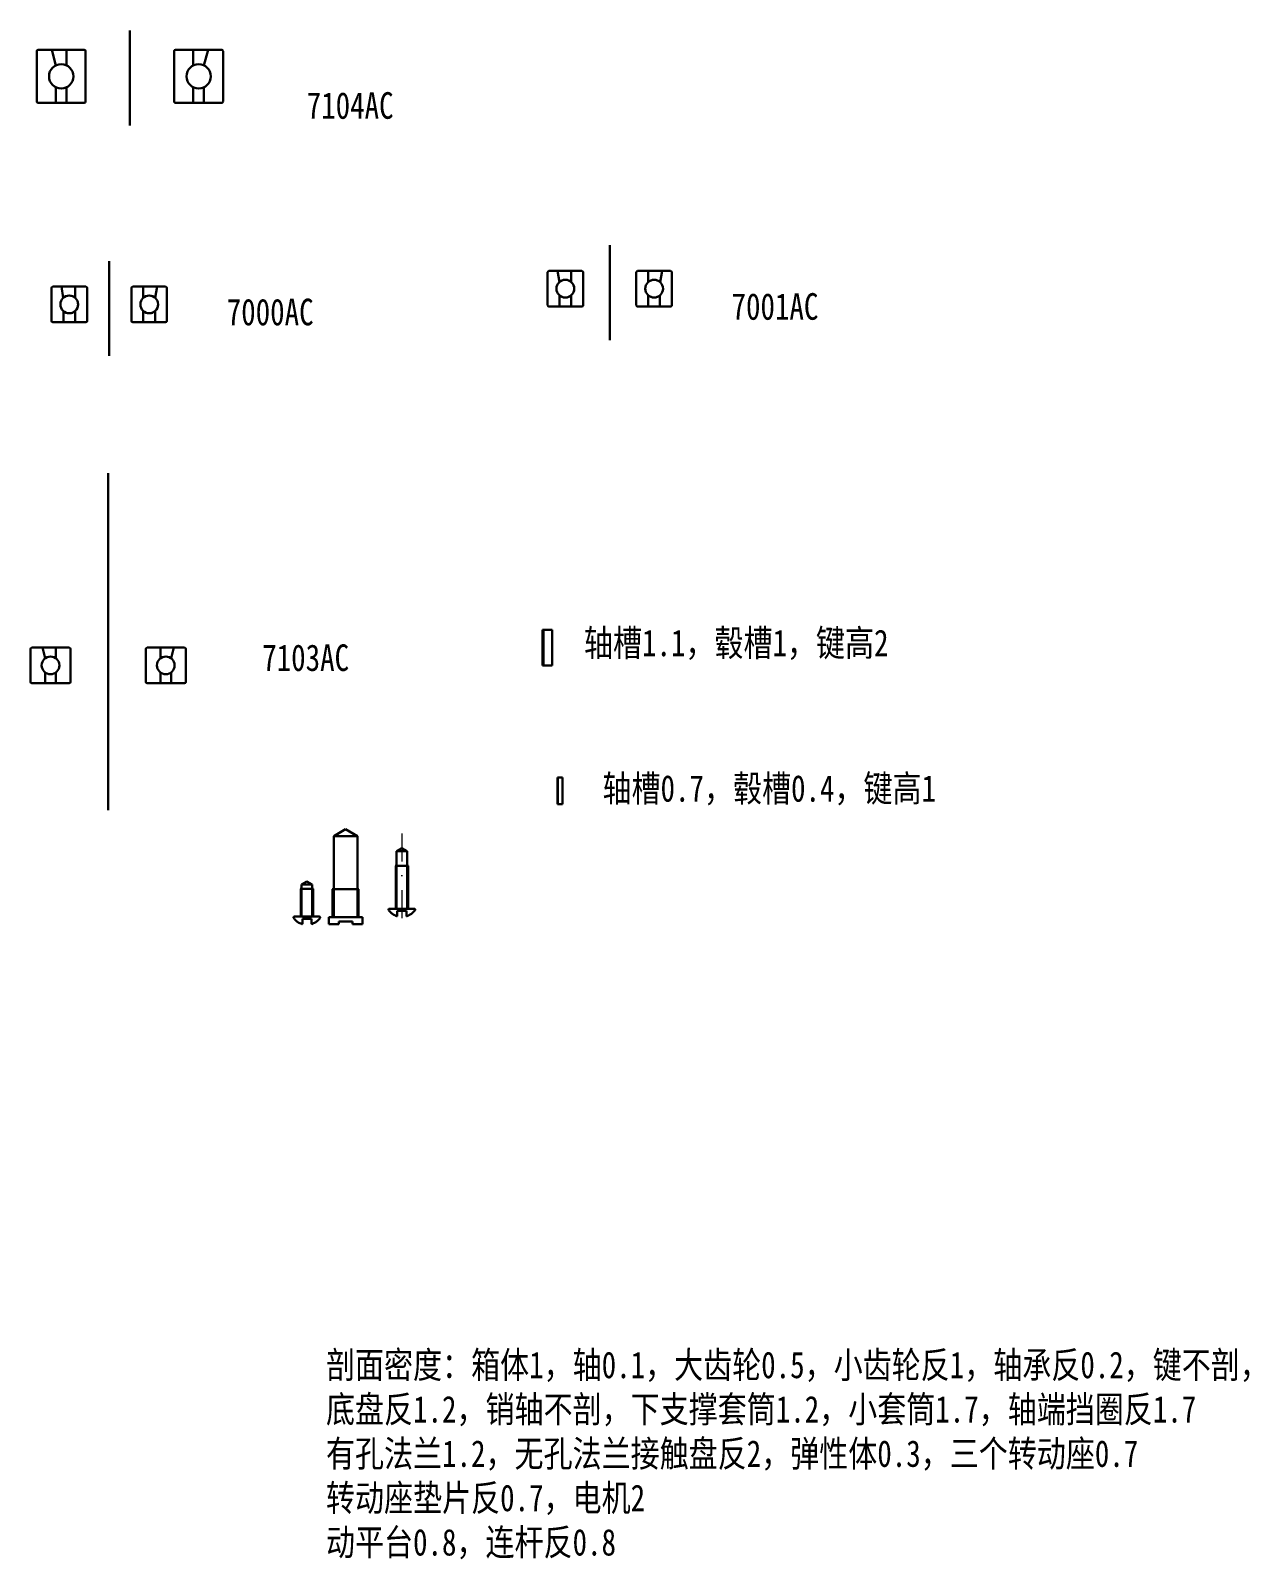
# Model space of a CAD drawing. Header units: millimetres. Extents: x 1441 to 2615, y 44 to 638.
# Drawn here: x 2339.6 to 2614.6, y 205.5 to 550.4 of the extents above; entities that cross this region are included whole.
import ezdxf

# ---------------------------------------------------------------- set-up
doc = ezdxf.new("R2010")
doc.units = ezdxf.units.MM
doc.linetypes.add('DASHDOT2', pattern=[12.7, 6.35, -3.175, 0, -3.175])
doc.layers.add('文本线', color=3, linetype='Continuous')
doc.layers.add('点划线', color=1, linetype='DASHDOT2')
doc.layers.add('粗实线', color=7, linetype='Continuous', lineweight=30)
doc.styles.add('陈杰（2）', font='gbenor.shx', dxfattribs={"width": 0.8, "bigfont": 'gbcbig.shx'})

msp = doc.modelspace()

# ---------------------------------------------------------------- linework, layer by layer
at = {"color": 7, "linetype": 'Continuous', "lineweight": 30}
for p, q in [((2464.289, 488.483), (2464.289, 495.883)), ((2476.289, 488.483), (2476.289, 495.883)), ((2352.39, 484.938), (2352.39, 492.338)), ((2362.39, 484.938), (2362.39, 492.338)), ((2458.956, 488.183), (2458.956, 490.676)), ((2461.622, 490.706), (2461.619, 490.706)), ((2461.622, 490.706), (2461.622, 488.183)), ((2478.956, 490.706), (2478.959, 490.706)), ((2478.956, 490.706), (2478.956, 488.183)), ((2481.622, 488.183), (2481.622, 490.676)), ((2347.057, 484.638), (2347.057, 487.131)), ((2349.723, 487.16), (2349.72, 487.16)), ((2349.723, 487.16), (2349.723, 484.638)), ((2365.057, 487.16), (2365.06, 487.16)), ((2365.057, 487.16), (2365.057, 484.638)), ((2367.723, 484.638), (2367.723, 487.131)), ((2420.394, 352.008), (2420.394, 352.108)), ((2422.378, 351.808), (2424.411, 351.808)), ((2422.378, 351.808), (2422.378, 350.681)), ((2424.411, 350.681), (2424.411, 351.808)), ((2426.394, 352.108), (2426.394, 352.008)), ((2398.966, 350.22), (2398.966, 350.32)), ((2400.949, 350.02), (2402.982, 350.02)), ((2400.949, 350.02), (2400.949, 348.893)), ((2402.982, 348.893), (2402.982, 350.02)), ((2404.966, 350.32), (2404.966, 350.22))]:
    msp.add_line(p, q, dxfattribs=at)
for centre, radius, start, end in [((2456.589, 495.883), 0.3, 90, 180), ((2460.271, 492.183), 2, 47.89076, 132.17924), ((2463.989, 495.883), 0.3, 0, 90), ((2476.589, 495.883), 0.3, 90, 180), ((2480.307, 492.183), 2, 47.82076, 132.10924), ((2483.989, 495.883), 0.3, 0, 90), ((2344.69, 492.338), 0.3, 90, 180), ((2348.371, 488.638), 2, 47.89076, 132.17924), ((2352.09, 492.338), 0.3, 0, 90), ((2362.69, 492.338), 0.3, 90, 180), ((2366.408, 488.638), 2, 47.82076, 132.10924), ((2370.09, 492.338), 0.3, 0, 90), ((2460.271, 492.183), 2, 227.8386, 312.07899), ((2480.307, 492.183), 2, 227.92101, 312.1614), ((2348.371, 488.638), 2, 227.8386, 312.07899), ((2366.408, 488.638), 2, 227.92101, 312.1614), ((2456.589, 488.483), 0.3, 180, 270), ((2463.989, 488.483), 0.3, 270, 0), ((2476.589, 488.483), 0.3, 180, 270), ((2483.989, 488.483), 0.3, 270, 0), ((2344.69, 484.938), 0.3, 180, 270), ((2352.09, 484.938), 0.3, 270, 0), ((2362.69, 484.938), 0.3, 180, 270), ((2370.09, 484.938), 0.3, 270, 0), ((2420.594, 352.108), 0.2, 90, 180), ((2426.194, 352.108), 0.2, 0, 90), ((2399.166, 350.32), 0.2, 90, 180), ((2404.766, 350.32), 0.2, 0, 90)]:
    msp.add_arc(centre, radius, start, end, dxfattribs=at)
for points, knots in [([(2462.163, 491.536), (2462.199, 491.642), (2462.278, 491.971), (2462.275, 492.428), (2462.188, 492.762), (2462.148, 492.873)], [0.30276478, 0.30276478, 0.30276478, 0.30276478, 0.40315413, 0.60476986, 0.71115276, 0.71115276, 0.71115276, 0.71115276]), ([(2478.415, 491.536), (2478.379, 491.642), (2478.3, 491.971), (2478.303, 492.428), (2478.39, 492.762), (2478.43, 492.874)], [0.30276478, 0.30276478, 0.30276478, 0.30276478, 0.40315413, 0.60476986, 0.71115276, 0.71115276, 0.71115276, 0.71115276]), ([(2350.264, 487.991), (2350.3, 488.097), (2350.379, 488.426), (2350.376, 488.882), (2350.289, 489.217), (2350.248, 489.328)], [0.30276478, 0.30276478, 0.30276478, 0.30276478, 0.40315413, 0.60476986, 0.71115276, 0.71115276, 0.71115276, 0.71115276]), ([(2364.516, 487.991), (2364.48, 488.097), (2364.401, 488.426), (2364.404, 488.882), (2364.491, 489.217), (2364.531, 489.328)], [0.30276478, 0.30276478, 0.30276478, 0.30276478, 0.40315413, 0.60476986, 0.71115276, 0.71115276, 0.71115276, 0.71115276]), ([(2420.394, 352.008), (2420.545, 351.83), (2420.838, 351.484), (2421.454, 350.978), (2421.97, 350.761), (2422.282, 350.63)], [0, 0, 0, 0, 0.2947372, 0.5739364, 1, 1, 1, 1]), ([(2424.507, 350.63), (2424.775, 350.739), (2425.247, 350.932), (2425.883, 351.414), (2426.211, 351.794), (2426.394, 352.008)], [0, 0, 0, 0, 0.3651266, 0.6442999, 1, 1, 1, 1]), ([(2398.966, 350.22), (2399.116, 350.043), (2399.41, 349.697), (2400.026, 349.191), (2400.542, 348.974), (2400.853, 348.843)], [0, 0, 0, 0, 0.2947372, 0.5739364, 1, 1, 1, 1]), ([(2400.949, 348.893), (2400.933, 348.885), (2400.909, 348.872), (2400.877, 348.855), (2400.861, 348.847), (2400.853, 348.843)], [0, 0, 0, 0, 0.49994857, 0.75497358, 1, 1, 1, 1]), ([(2403.078, 348.843), (2403.07, 348.847), (2403.055, 348.855), (2403.023, 348.872), (2402.998, 348.885), (2402.982, 348.893)], [0, 0, 0, 0, 0.2450264, 0.5000514, 1, 1, 1, 1]), ([(2403.078, 348.843), (2403.346, 348.952), (2403.819, 349.145), (2404.455, 349.626), (2404.782, 350.007), (2404.966, 350.22)], [0, 0, 0, 0, 0.3651266, 0.6442999, 1, 1, 1, 1]), ([(2422.378, 350.681), (2422.362, 350.672), (2422.337, 350.66), (2422.306, 350.643), (2422.29, 350.634), (2422.282, 350.63)], [0, 0, 0, 0, 0.49994857, 0.75497358, 1, 1, 1, 1]), ([(2424.507, 350.63), (2424.499, 350.634), (2424.483, 350.643), (2424.451, 350.66), (2424.427, 350.672), (2424.411, 350.681)], [0, 0, 0, 0, 0.2450264, 0.5000514, 1, 1, 1, 1])]:
    msp.add_open_spline(points, degree=3, knots=knots, dxfattribs=at)
at = {"layer": '点划线', "lineweight": 15}
msp.add_line((2423.394, 369.308), (2423.394, 348.808), dxfattribs=at)
at = {"layer": '粗实线', "lineweight": 30}
for p, q in [((2362.057, 529.02), (2362.057, 550.409)), ((2341.057, 545.776), (2341.057, 534.376)), ((2351.757, 546.076), (2341.357, 546.076)), ((2345.357, 542.55), (2344.412, 546.076)), ((2347.757, 542.55), (2347.757, 546.076)), ((2352.057, 534.376), (2352.057, 545.776)), ((2372.057, 534.376), (2372.057, 545.776)), ((2372.357, 546.076), (2382.757, 546.076)), ((2376.357, 542.55), (2376.357, 546.076)), ((2378.757, 542.55), (2379.702, 546.076)), ((2383.057, 545.776), (2383.057, 534.376)), ((2345.357, 537.602), (2345.357, 534.076)), ((2347.757, 537.602), (2347.757, 534.076)), ((2376.357, 537.602), (2376.357, 534.076)), ((2378.757, 537.602), (2378.757, 534.076)), ((2341.357, 534.076), (2351.757, 534.076)), ((2382.757, 534.076), (2372.357, 534.076)), ((2470.289, 480.602), (2470.289, 501.964)), ((2357.39, 477.056), (2357.39, 498.419)), ((2456.289, 488.483), (2456.289, 495.883)), ((2463.989, 496.183), (2456.589, 496.183)), ((2458.928, 493.665), (2458.484, 496.183)), ((2461.612, 493.667), (2461.612, 496.183)), ((2476.589, 496.183), (2483.989, 496.183)), ((2478.966, 493.667), (2478.966, 496.183)), ((2481.65, 493.665), (2482.094, 496.183)), ((2484.289, 488.483), (2484.289, 495.883)), ((2344.39, 484.938), (2344.39, 492.338)), ((2352.09, 492.638), (2344.69, 492.638)), ((2347.029, 490.12), (2346.585, 492.638)), ((2349.713, 490.121), (2349.713, 492.638)), ((2362.69, 492.638), (2370.09, 492.638)), ((2365.067, 490.121), (2365.067, 492.638)), ((2367.751, 490.12), (2368.195, 492.638)), ((2370.39, 484.938), (2370.39, 492.338)), ((2463.989, 488.183), (2456.589, 488.183)), ((2476.589, 488.183), (2483.989, 488.183)), ((2352.09, 484.638), (2344.69, 484.638)), ((2362.69, 484.638), (2370.09, 484.638)), ((2357.147, 450.591), (2357.147, 374.532)), ((2455.134, 407.201), (2455.134, 415.201)), ((2455.134, 415.201), (2456.134, 415.201)), ((2455.334, 415.201), (2455.334, 407.201)), ((2456.134, 415.201), (2457.334, 415.201)), ((2457.334, 415.201), (2457.334, 407.201)), ((2339.647, 410.907), (2339.647, 403.507)), ((2348.347, 411.207), (2339.947, 411.207)), ((2342.947, 408.807), (2342.304, 411.207)), ((2345.347, 408.807), (2345.347, 411.207)), ((2348.647, 403.507), (2348.647, 410.907)), ((2365.647, 403.507), (2365.647, 410.907)), ((2365.947, 411.207), (2374.347, 411.207)), ((2368.947, 408.807), (2368.947, 411.207)), ((2371.347, 408.807), (2371.99, 411.207)), ((2374.647, 410.907), (2374.647, 403.507)), ((2456.134, 407.201), (2455.134, 407.201)), ((2457.334, 407.201), (2456.134, 407.201)), ((2342.947, 405.607), (2342.947, 403.207)), ((2345.347, 405.607), (2345.347, 403.207)), ((2368.947, 405.607), (2368.947, 403.207)), ((2371.347, 405.607), (2371.347, 403.207)), ((2339.947, 403.207), (2348.347, 403.207)), ((2374.347, 403.207), (2365.947, 403.207)), ((2458.506, 381.906), (2458.506, 375.906)), ((2459.606, 381.906), (2458.506, 381.906)), ((2458.606, 381.906), (2458.606, 375.906)), ((2459.606, 381.906), (2459.606, 375.906)), ((2459.606, 375.906), (2458.506, 375.906)), ((2408.038, 368.684), (2410.715, 370.23)), ((2413.392, 368.684), (2410.715, 370.23)), ((2408.038, 356.684), (2408.038, 368.684)), ((2408.038, 368.684), (2413.392, 368.684)), ((2413.392, 368.684), (2413.392, 356.684)), ((2422.217, 365.308), (2423.394, 365.987)), ((2424.572, 365.308), (2423.394, 365.987)), ((2423.394, 365.308), (2422.217, 365.308)), ((2422.217, 365.308), (2422.217, 362.008)), ((2422.217, 352.308), (2422.217, 363.063)), ((2423.394, 365.308), (2424.572, 365.308)), ((2424.572, 362.308), (2424.572, 365.308)), ((2424.572, 353.918), (2424.572, 363.063)), ((2424.572, 362.308), (2424.572, 362.008)), ((2424.894, 362.008), (2421.894, 362.008)), ((2400.466, 356.766), (2403.466, 356.766)), ((2400.789, 357.788), (2401.966, 358.468)), ((2400.789, 350.52), (2400.789, 357.788)), ((2400.789, 357.788), (2403.143, 357.788)), ((2403.143, 357.788), (2401.966, 358.468)), ((2403.143, 352.13), (2403.143, 357.788)), ((2407.715, 356.684), (2413.715, 356.684)), ((2408.038, 350.438), (2408.038, 356.684)), ((2413.392, 350.438), (2413.392, 356.684)), ((2403.143, 352.13), (2403.143, 350.52)), ((2420.594, 352.308), (2426.194, 352.308)), ((2424.572, 353.918), (2424.572, 352.308)), ((2399.166, 350.52), (2404.766, 350.52)), ((2407.915, 350.438), (2406.915, 350.438)), ((2406.915, 350.438), (2406.915, 348.812)), ((2406.915, 348.812), (2409.199, 348.812)), ((2407.915, 350.438), (2413.515, 350.438)), ((2409.199, 348.812), (2409.199, 349.412)), ((2412.232, 349.412), (2409.199, 349.412)), ((2412.232, 348.812), (2412.232, 349.412)), ((2414.515, 348.812), (2412.232, 348.812)), ((2414.515, 350.438), (2413.375, 350.438)), ((2414.515, 350.438), (2414.515, 348.812))]:
    msp.add_line(p, q, dxfattribs=at)
at = {"layer": '粗实线', "lineweight": 15}
for p, q in [((2421.894, 362.008), (2421.894, 352.308)), ((2424.894, 352.386), (2424.894, 362.008)), ((2424.894, 362.008), (2424.894, 352.308)), ((2400.466, 356.766), (2400.466, 350.52)), ((2403.466, 350.599), (2403.466, 356.766)), ((2403.466, 356.766), (2403.466, 350.52)), ((2407.715, 350.517), (2407.715, 356.684)), ((2407.715, 356.684), (2407.715, 350.438)), ((2413.715, 350.517), (2413.715, 356.684)), ((2413.715, 356.684), (2413.715, 350.438))]:
    msp.add_line(p, q, dxfattribs=at)
at = {"layer": '粗实线', "lineweight": 30}
for centre, radius in [((2346.557, 540.076), 2.75), ((2377.557, 540.076), 2.75), ((2460.271, 492.183), 2), ((2480.307, 492.183), 2), ((2348.371, 488.638), 2), ((2366.408, 488.638), 2), ((2344.147, 407.207), 2), ((2370.147, 407.207), 2)]:
    msp.add_circle(centre, radius, dxfattribs=at)
for centre, start, end in [((2341.357, 545.776), 90, 180), ((2351.757, 545.776), 0, 90), ((2372.357, 545.776), 90, 180), ((2382.757, 545.776), 0, 90), ((2341.357, 534.376), 180, 270), ((2351.757, 534.376), 270, 0), ((2372.357, 534.376), 180, 270), ((2382.757, 534.376), 270, 0), ((2339.947, 410.907), 90, 180), ((2348.347, 410.907), 0, 90), ((2365.947, 410.907), 90, 180), ((2374.347, 410.907), 0, 90), ((2339.947, 403.507), 180, 270), ((2348.347, 403.507), 270, 0), ((2365.947, 403.507), 180, 270), ((2374.347, 403.507), 270, 0)]:
    msp.add_arc(centre, 0.3, start, end, dxfattribs=at)

# ---------------------------------------------------------------- texts
at = {"layer": '文本线', "char_height": 6, "attachment_point": 1, "style": '陈杰（2）'}
for s, insert, width in [('{\\fSimSun|b0|i0|c134|p2;7104AC}', (2401.934, 536.51), 93.01929), ('{\\fSimSun|b0|i0|c134|p2;7000AC}', (2383.898, 489.92), 93.01929), ('{\\fSimSun|b0|i0|c134|p2;7001AC}', (2497.767, 491.17), 93.01929), ('{\\fSimSun|b0|i0|c134|p2;轴槽1.1，毂槽1，键高2}', (2464.476, 415.273), 93.01929), ('{\\fSimSun|b0|i0|c134|p2;7103AC}', (2391.899, 411.938), 93.01929), ('{\\fSimSun|b0|i0|c134|p2;轴槽0.7，毂槽0.4，键高1}', (2468.66, 382.456), 93.01929), ('{\\fSimSun|b0|i0|c134|p2;剖面密度：箱体1，轴0.1，大齿轮0.5，小齿轮反1，轴承反0.2，键不剖，底盘反1.2，销轴不剖，下支撑套筒1.2，小套筒1.7，轴端挡圈反1.7\\P有孔法兰1.2，无孔法兰接触盘反2，弹性体0.3，三个转动座0.7\\P转动座垫片反0.7，电机2\\P动平台0.8，连杆反0.8}', (2406.283, 252.397), 216.17172)]:
    msp.add_mtext(s, dxfattribs=dict(at, insert=insert, width=width))

doc.saveas('drawing.dxf')
